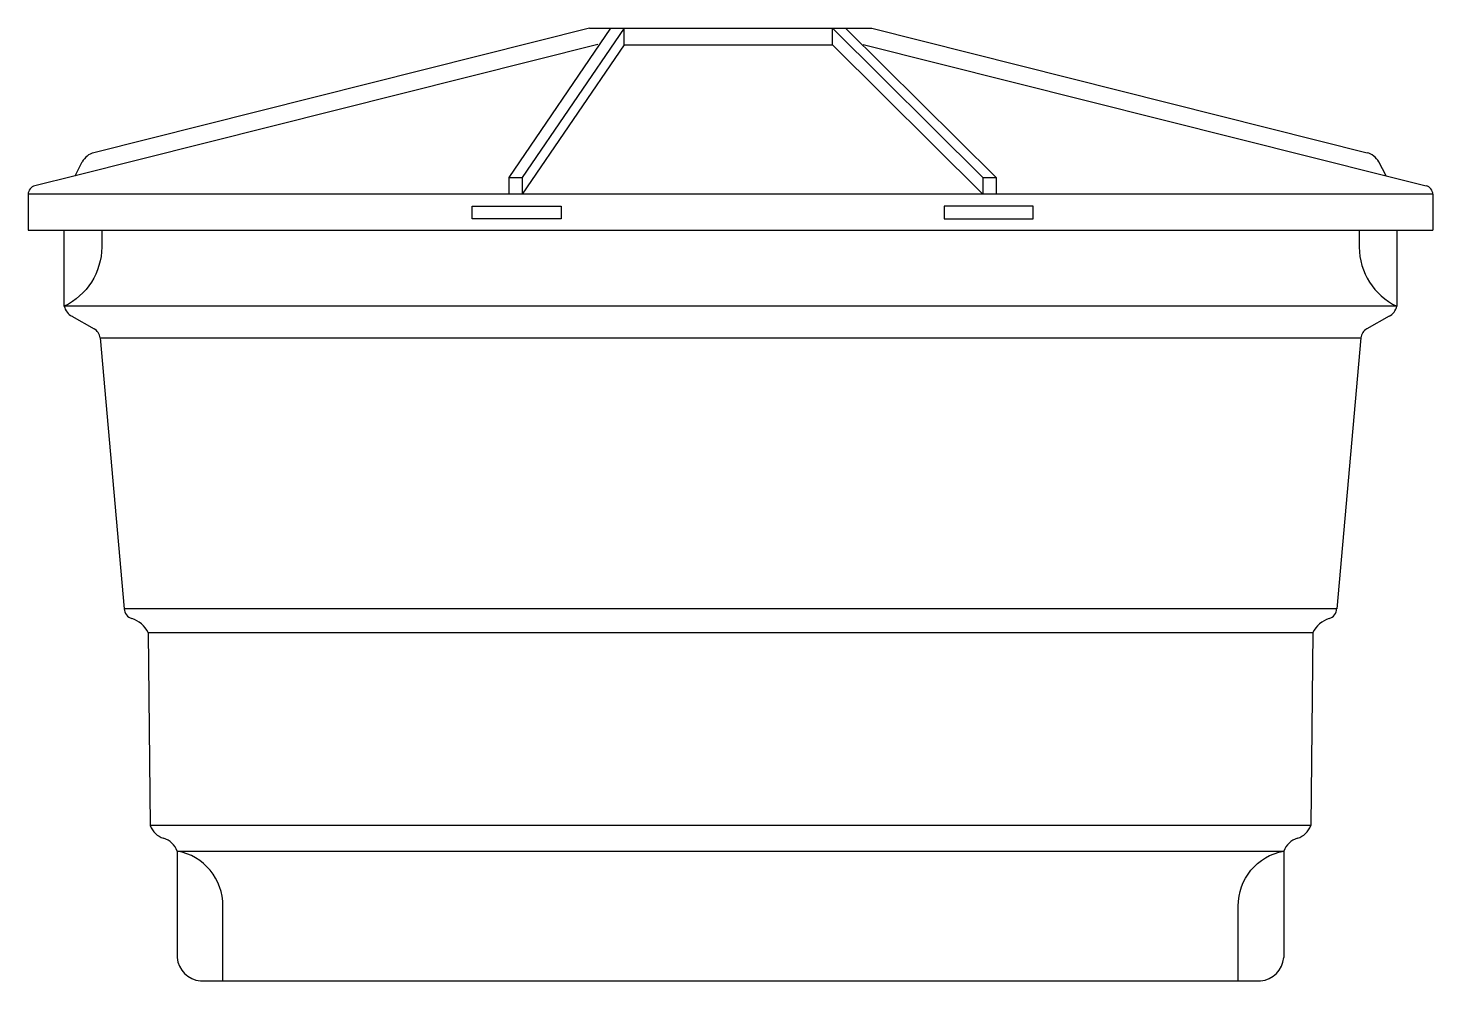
# Model space of a CAD drawing. Header units: millimetres. Extents: x -10123.43 to -10121.97, y -184.22 to -183.23.
import ezdxf

# ---------------------------------------------------------------- set-up
doc = ezdxf.new("R2010")
doc.units = ezdxf.units.MM
doc.layers.add('Tub_água_reservatórios', color=3, linetype='Continuous')

msp = doc.modelspace()

# ---------------------------------------------------------------- linework, layer by layer
at = {"layer": 'Tub_água_reservatórios'}
for p, q in [((-10122.8461, -183.2317), (-10123.361, -183.3612)), ((-10122.8461, -183.2317), (-10122.5526, -183.2317)), ((-10122.5526, -183.2317), (-10122.0378, -183.3612)), ((-10123.3806, -183.3852), (-10123.3731, -183.3707)), ((-10122.0181, -183.3852), (-10122.0257, -183.3707)), ((-10123.3806, -183.3851), (-10123.4223, -183.3955)), ((-10122.0181, -183.3851), (-10121.9765, -183.3955)), ((-10123.4294, -183.4044), (-10123.4294, -183.4417)), ((-10121.9694, -183.4044), (-10121.9694, -183.4417)), ((-10123.4294, -183.4417), (-10121.9694, -183.4417)), ((-10123.3918, -183.5207), (-10123.3918, -183.4417)), ((-10122.007, -183.4417), (-10122.007, -183.5207)), ((-10123.3838, -183.5312), (-10123.3608, -183.5441)), ((-10122.015, -183.5312), (-10122.0379, -183.5441)), ((-10123.3544, -183.5534), (-10123.3294, -183.835)), ((-10122.0444, -183.5534), (-10122.0694, -183.835)), ((-10123.3045, -183.8596), (-10123.3024, -184.0604)), ((-10122.0943, -183.8596), (-10122.0964, -184.0604)), ((-10123.2744, -184.0869), (-10123.2744, -184.1974)), ((-10122.1244, -184.0869), (-10122.1244, -184.1974)), ((-10123.2503, -184.2217), (-10122.1485, -184.2217))]:
    msp.add_line(p, q, dxfattribs=at)
at = {"layer": 'Tub_água_reservatórios', "color": 1}
for p, q in [((-10122.8241, -183.2317), (-10122.9298, -183.3868)), ((-10122.81, -183.2317), (-10122.9158, -183.3868)), ((-10122.81, -183.2491), (-10122.81, -183.2317)), ((-10122.5934, -183.2317), (-10122.437, -183.3868)), ((-10122.5934, -183.2491), (-10122.5934, -183.2317)), ((-10122.5797, -183.2317), (-10122.4233, -183.3868)), ((-10122.8373, -183.2486), (-10123.3806, -183.3851)), ((-10122.81, -183.2491), (-10122.9158, -183.4042)), ((-10122.81, -183.2491), (-10122.5934, -183.2491)), ((-10122.5934, -183.2491), (-10122.437, -183.4042)), ((-10122.5614, -183.2486), (-10122.0181, -183.3851)), ((-10122.9298, -183.3868), (-10122.9298, -183.4042)), ((-10122.9298, -183.3868), (-10122.9158, -183.3868)), ((-10122.9158, -183.3868), (-10122.9158, -183.4042)), ((-10122.437, -183.3868), (-10122.437, -183.4042)), ((-10122.437, -183.3868), (-10122.4233, -183.3868)), ((-10122.4233, -183.3868), (-10122.4233, -183.4042)), ((-10121.9694, -183.4042), (-10123.4294, -183.4042)), ((-10122.007, -183.5207), (-10123.3918, -183.5207)), ((-10123.3544, -183.5534), (-10122.0444, -183.5534)), ((-10122.0694, -183.835), (-10123.3294, -183.835)), ((-10123.3045, -183.8596), (-10122.0943, -183.8596)), ((-10122.0964, -184.0604), (-10123.3024, -184.0604)), ((-10123.2744, -184.0869), (-10122.1244, -184.0869))]:
    msp.add_line(p, q, dxfattribs=at)
for points in [[(-10122.9677, -183.4168), (-10122.8755, -183.4168), (-10122.8755, -183.4298), (-10122.9677, -183.4298)], [(-10122.385, -183.4168), (-10122.4772, -183.4168), (-10122.4772, -183.4298), (-10122.385, -183.4298)]]:
    msp.add_lwpolyline(points, close=True, dxfattribs=at)
for points in [[(-10123.3528, -183.4417), (-10123.3528, -183.4593, -0.284146), (-10123.3918, -183.5207, -1.594244)], [(-10122.046, -183.4417), (-10122.046, -183.4593, 0.284146), (-10122.007, -183.5207, 1.594244)], [(-10123.227, -184.2217), (-10123.227, -184.1441, 0.367565), (-10123.2744, -184.0869, -11.368727)], [(-10122.1717, -184.2217), (-10122.1717, -184.1441, -0.367565), (-10122.1244, -184.0869, 11.368727)]]:
    msp.add_lwpolyline(points, format="xyb", dxfattribs=at)
at = {"layer": 'Tub_água_reservatórios'}
for centre, radius, start, end in [((-10123.3565, -183.3794), 0.0187, 103.9532, 152.3344), ((-10122.0423, -183.3794), 0.0187, 27.6656, 76.0468), ((-10123.42, -183.4046), 0.00937, 103.9532, 178.4913), ((-10121.9788, -183.4046), 0.00937, 1.5087, 76.0468), ((-10123.3768, -183.5175), 0.0153, 191.9092, 243.1102), ((-10122.0219, -183.5175), 0.0153, 296.8898, 348.0908), ((-10123.3673, -183.5556), 0.0131, 9.3524, 60.4739), ((-10122.0315, -183.5556), 0.0131, 119.5261, 170.6476), ((-10123.3181, -183.8345), 0.0113, 182.418, 251.9973), ((-10122.0807, -183.8345), 0.0113, 288.0027, 357.582), ((-10123.3307, -183.8734), 0.0296, 27.7377, 71.9973), ((-10122.0681, -183.8734), 0.0296, 108.0027, 152.2623), ((-10123.2828, -184.0535), 0.0208, 199.1953, 253.6132), ((-10122.116, -184.0535), 0.0208, 286.3868, 340.8047), ((-10123.2947, -184.0942), 0.0216, 19.7841, 73.6132), ((-10122.1041, -184.0942), 0.0216, 106.3868, 160.2159), ((-10123.248, -184.1953), 0.0265, 184.5534, 264.9297), ((-10122.1508, -184.1953), 0.0265, 275.0703, 355.4466)]:
    msp.add_arc(centre, radius, start, end, dxfattribs=at)

doc.saveas('drawing.dxf')
